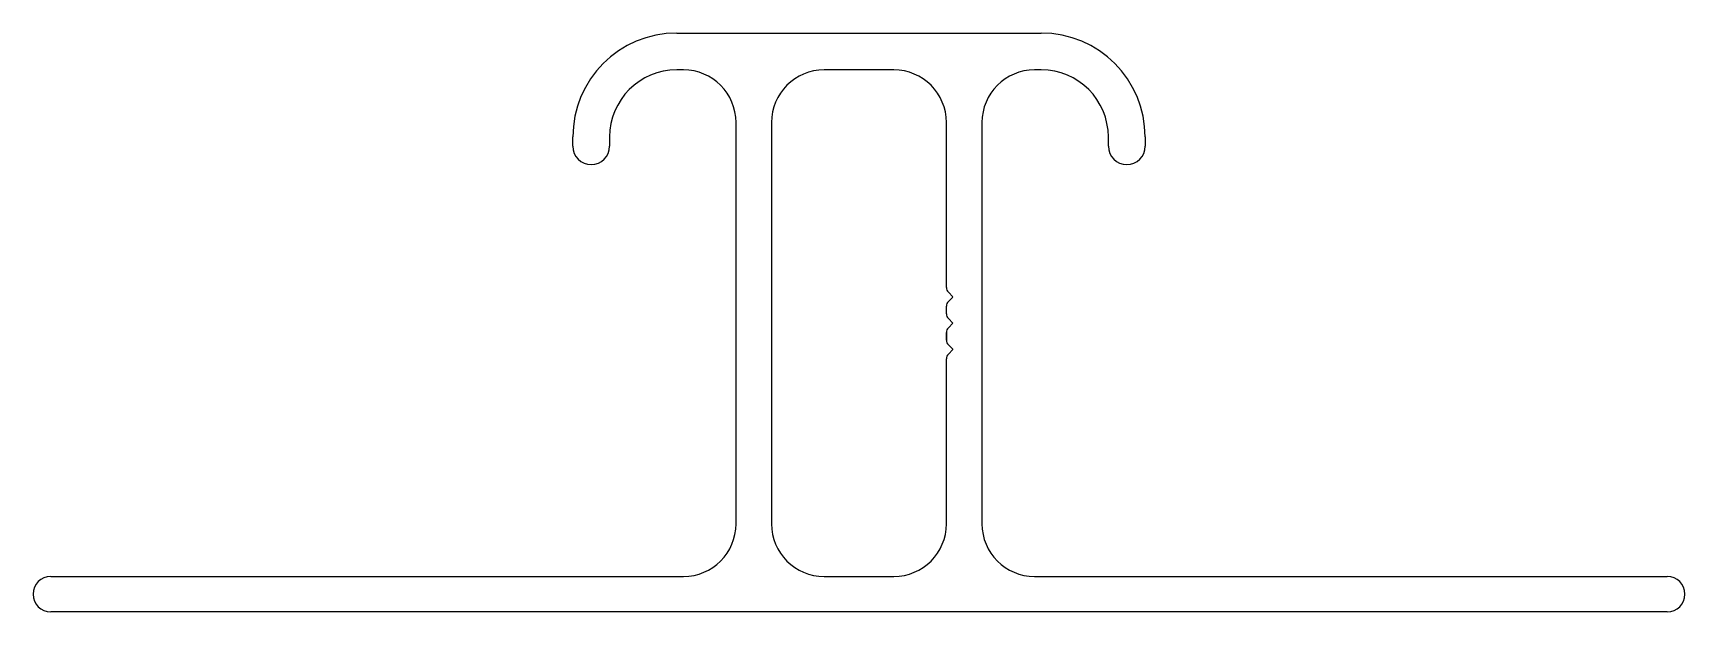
# Model space of a CAD drawing. Extents: x -31.4 to 31.4, y 0.8 to 22.8.
import ezdxf

# ---------------------------------------------------------------- set-up
doc = ezdxf.new("R2010")
doc.units = 0
doc.layers.get('0').update_dxf_attribs({"linetype": 'CONTINUOUS'})

msp = doc.modelspace()

# ---------------------------------------------------------------- linework, layer by layer
at = {"color": 7}
for p, q in [((-6.924, 22.798), (6.936, 22.798)), ((-6.669, 21.398), (-6.924, 21.398)), ((1.331, 21.398), (-1.319, 21.398)), ((6.936, 21.398), (6.681, 21.398)), ((-10.874, 18.498), (-10.874, 18.848)), ((-9.474, 18.848), (-9.474, 18.498)), ((-4.669, 4.148), (-4.669, 19.398)), ((-3.319, 19.398), (-3.319, 4.148)), ((3.331, 13.127), (3.331, 19.398)), ((4.681, 19.398), (4.681, 4.148)), ((9.486, 18.498), (9.486, 18.848)), ((10.886, 18.848), (10.886, 18.498)), ((-10.174, 17.798), (-10.174, 17.798)), ((3.331, 13.127), (3.331, 13.127)), ((3.576, 12.779), (3.404, 12.95)), ((3.404, 12.596), (3.576, 12.767)), ((3.331, 12.127), (3.331, 12.42)), ((3.576, 11.779), (3.404, 11.95)), ((3.331, 11.127), (3.331, 11.42)), ((3.331, 11.42), (3.331, 11.127)), ((3.331, 11.127), (3.331, 11.42)), ((3.331, 11.42), (3.331, 11.127)), ((3.331, 11.127), (3.331, 11.42)), ((3.404, 11.596), (3.576, 11.767)), ((3.576, 10.779), (3.404, 10.95)), ((3.404, 10.596), (3.576, 10.768)), ((3.331, 4.148), (3.331, 10.42)), ((3.331, 10.42), (3.331, 10.42)), ((3.331, 10.42), (3.331, 10.42)), ((-30.719, 2.148), (-6.669, 2.148)), ((-1.319, 2.148), (1.331, 2.148)), ((6.681, 2.148), (30.731, 2.148)), ((30.731, 0.798), (-30.719, 0.798))]:
    msp.add_line(p, q, dxfattribs=at)
for centre, radius, start, end in [((-6.924, 18.848), 3.95, 90, 180), ((6.936, 18.848), 3.95, 0, 90), ((-6.924, 18.848), 2.55, 90, 180), ((-6.669, 19.398), 2, 0, 90), ((-1.319, 19.398), 2, 90, 180), ((1.331, 19.398), 2, 360, 90), ((6.681, 19.398), 2, 90, 180), ((6.936, 18.848), 2.55, 0, 90), ((-10.174, 18.498), 0.7, 180, 270), ((-10.174, 18.498), 0.7, 270, 360), ((10.186, 18.498), 0.7, 180, 270), ((10.186, 18.498), 0.7, 270, 0), ((3.581, 13.127), 0.25, 180, 225), ((3.581, 12.42), 0.25, 135, 180), ((3.57, 12.773), 0.008, 315, 45), ((3.581, 12.127), 0.25, 180, 225), ((3.581, 11.42), 0.25, 135, 180), ((3.57, 11.773), 0.008, 315, 45), ((3.581, 11.127), 0.25, 180, 225), ((3.57, 10.773), 0.008, 315, 45), ((3.581, 10.42), 0.25, 135, 180), ((-6.669, 4.148), 2, 270, 0), ((-1.319, 4.148), 2, 180, 270), ((1.331, 4.148), 2, 270, 0), ((6.681, 4.148), 2, 180, 270), ((-30.719, 1.473), 0.675, 90, 180), ((30.731, 1.473), 0.675, 360, 90), ((-30.719, 1.473), 0.675, 180, 270), ((30.731, 1.473), 0.675, 270, 0)]:
    msp.add_arc(centre, radius, start, end, dxfattribs=at)

doc.saveas('drawing.dxf')
